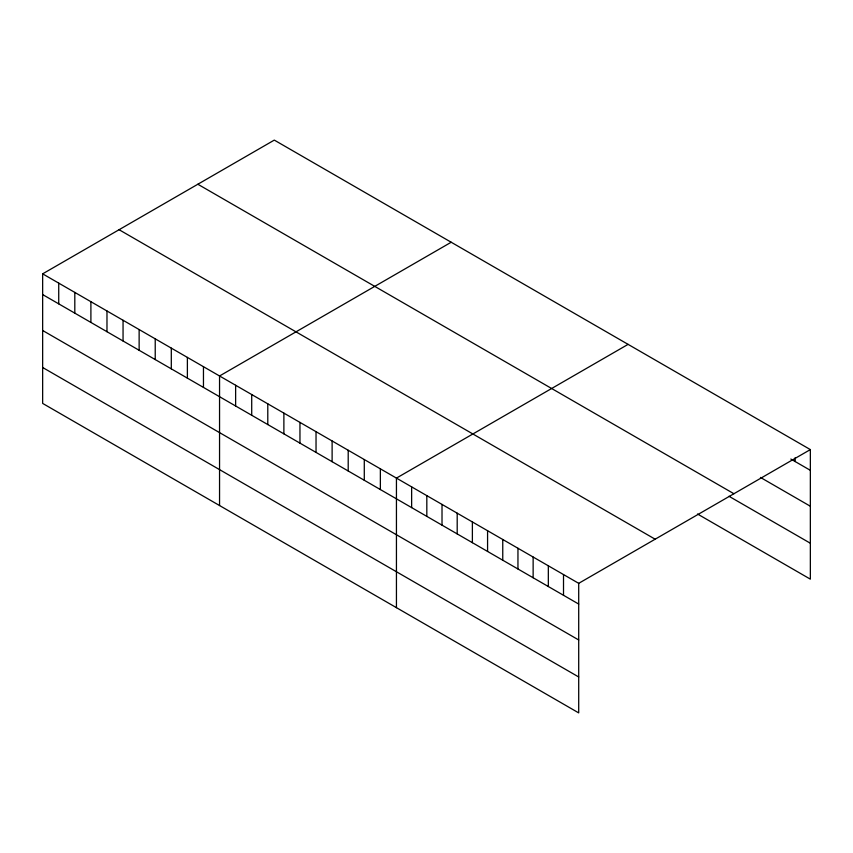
<?xml version="1.0" encoding="UTF-8"?>
<svg xmlns="http://www.w3.org/2000/svg" width="853" height="853" viewBox="0 0 853 853"><rect width="100%" height="100%" fill="white"/><g stroke="black" fill="none" stroke-linecap="round" stroke-linejoin="round"><path stroke-width="1.28" d="M42.65 273.845L578.707 583.335L578.707 712.895L42.65 403.405L42.65 273.845L274.293 140.105L810.35 449.595L810.35 579.155L697.519 514.007M451.194 242.241L219.552 375.981L219.552 505.53M628.096 344.367L396.442 478.106L396.442 607.667M578.707 583.335L810.35 449.595M790.827 459.042L810.35 470.323M760.449 477.424L810.35 506.234M197.853 184.248L733.911 493.727M728.984 496.265L810.35 543.233M119.089 229.713L655.147 539.203M42.65 294.573L578.707 604.063M42.65 330.484L578.707 639.974M42.65 367.494L578.707 676.973M795.167 457.666L795.167 461.548M563.513 574.57L563.513 595.298M548.33 565.795L548.33 586.523M533.136 557.03L533.136 577.758M517.952 548.266L517.952 568.983M502.758 539.491L502.758 560.218M487.575 530.726L487.575 551.454M472.381 521.951L472.381 542.679M457.197 513.186L457.197 533.914M442.014 504.422L442.014 525.139M426.82 495.646L426.82 516.374M411.636 486.882L411.636 507.61M380.363 468.83L380.363 489.547M364.284 459.543L364.284 480.271M348.205 450.256L348.205 470.984M332.116 440.969L332.116 461.697M316.036 431.693L316.036 452.41M299.957 422.406L299.957 443.133M283.878 413.119L283.878 433.846M267.789 403.832L267.789 424.559M251.71 394.544L251.71 415.272M235.631 385.268L235.631 405.985M203.462 366.694L203.462 387.422M187.383 357.407L187.383 378.135M171.304 348.131L171.304 368.848M155.225 338.844L155.225 359.571M139.135 329.557L139.135 350.284M123.056 320.27L123.056 340.997M106.977 310.982L106.977 331.71M90.898 301.706L90.898 322.423M74.808 292.419L74.808 313.147M58.729 283.132L58.729 303.86"/></g></svg>
